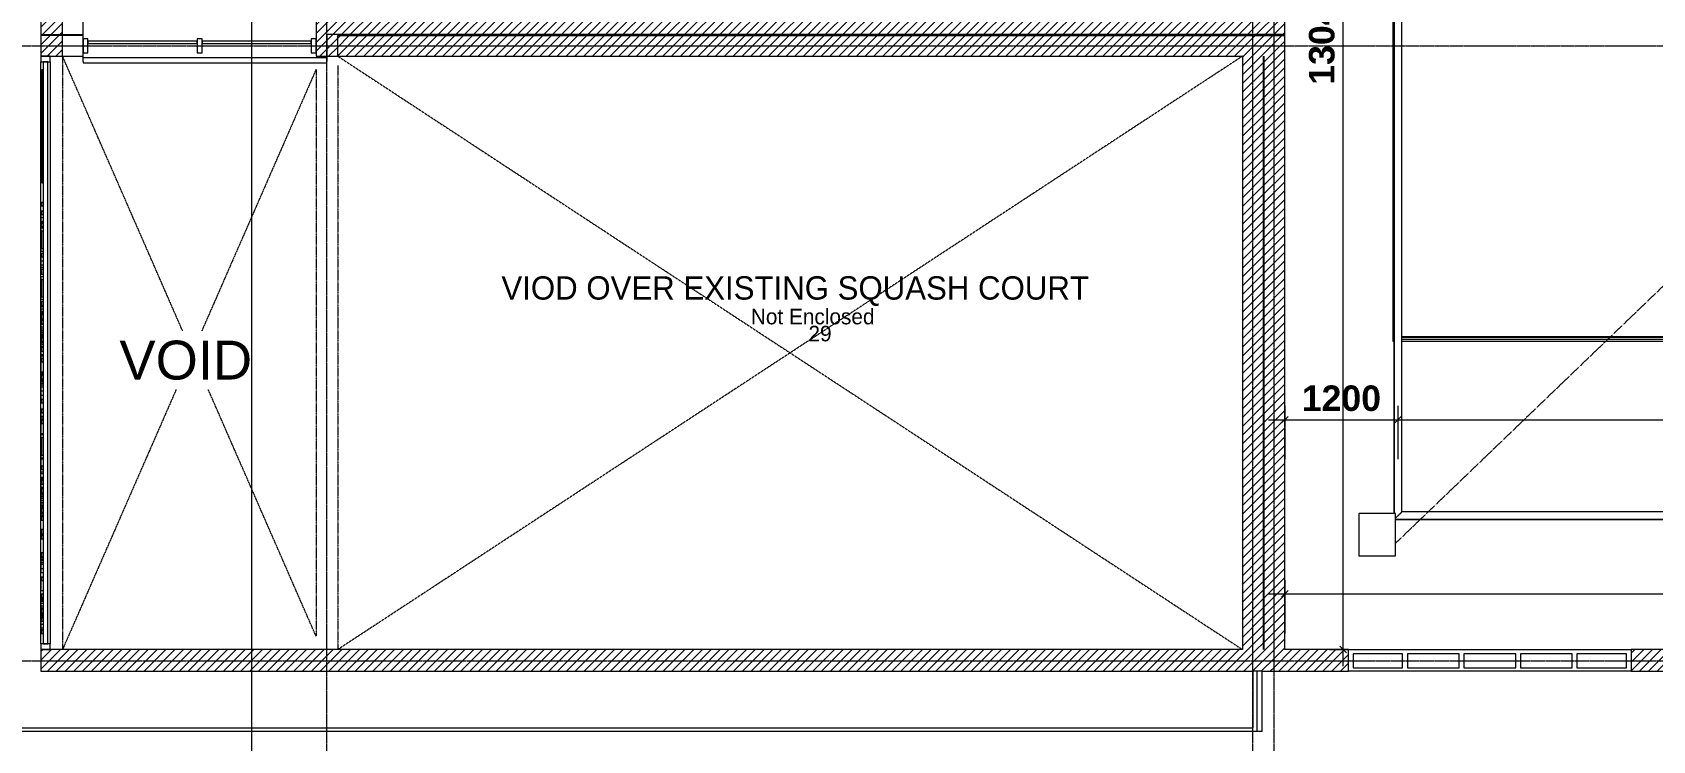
# Model space of a CAD drawing. Header units: inches. Extents: x 22 to 382261, y 22 to 371281.
# Drawn here: x 246140 to 263332, y 242996 to 250515 of the extents above; entities that cross this region are included whole.
import ezdxf

# ---------------------------------------------------------------- set-up
doc = ezdxf.new("R2010")
doc.units = ezdxf.units.IN
doc.header["$MEASUREMENT"] = 0
for name, pattern in [('_Abbruch_', [5, 4, -1]), ('Grid Line 1_2_', [22.225, 12.7, -3.175, 3.175, -3.175]), ('Hidden 1_8_', [4.7625, 3.175, -1.5875])]:
    doc.linetypes.add(name, pattern=pattern)
for name, color, linetype, lineweight in [('A-ANNO-DIMS', 211, 'Continuous', 9), ('A-ANNO-SYMB', 150, 'Continuous', 9), ('A-AREA-IDEN', 2, 'Continuous', 9), ('A-COLS', 52, 'Continuous', 9), ('A-DETL-HDLN', 90, 'Hidden 1_8_', 9), ('A-FLOR-HRAL', 11, 'Continuous', 9), ('A-GENM', 13, 'Continuous', 9), ('A-GLAZ-CURT', 52, 'Continuous', 9), ('A-GLAZ-CWMG', 51, 'Continuous', 9), ('A-WALL', 113, 'Continuous', 9), ('A-WALL-PATT', 111, 'Continuous', 9), ('G-ANNO-TEXT', 231, 'Continuous', 9), ('I-WALL', 2, 'Continuous', 9), ('Q-CASE', 31, 'Continuous', 9), ('S-GRID', 1, 'Continuous', 9)]:
    doc.layers.add(name, color=color, linetype=linetype, lineweight=lineweight)
doc.styles.add('Arial_3', font='arial.ttf', dxfattribs={"height": 412.5})
doc.styles.add('Arial_B_2', font='arialbd.ttf', dxfattribs={"height": 270.833333})
doc.styles.add('Century Gothic_1', font='GOTHIC.TTF', dxfattribs={"height": 1})
doc.styles.add('Gill Sans MT', font='GIL_____.TTF', dxfattribs={"height": 262.5})
doc.dimstyles.new('2_2', dxfattribs={"dimscale": 304.8, "dimtxt": 267.818092, "dimasz": 0.227865, "dimexe": 1.377953, "dimexo": 0.0625, "dimgap": 0.287073, "dimtad": 1, "dimdec": 0, "dimzin": 0, "dimdsep": 46, "dimtxsty": 'Arial_B_2', "dimblk1": 'OBLIQUE', "dimblk2": 'OBLIQUE', "dimsah": 1, "dimcen": 0.09, "dimdle": 0.574147, "dimazin": 0, "dimtfac": 1, "dimtdec": 4, "dimtix": 1, "dimtmove": 0, "dimatfit": 3, "dimfxl": 0.574147, "dimfxlon": 1, "dimtvp": 1, "dimtolj": 1, "dimtzin": 0, "dimlwd": 18, "dimlwe": 18, "dimarcsym": 2})
pattern_1 = [(45, (257748.82, 248554.095), (-46.66905, 46.66905), [])]

# ---------------------------------------------------------------- blocks, each defined once
blk = doc.blocks.new('Walls 1 - Walls 1-356110-02-First floor Plan DIMENSION')
at = {"layer": 'A-WALL', "lineweight": 18}
for p, q in [((-11069, 2158), (-11519, 2158)), ((-11519, 2158), (-11519, 1938)), ((-11069, 1938), (-11069, 2158)), ((-11519, 1938), (-11069, 1938)), ((-11069, 1928), (-11519, 1928)), ((-11519, 1928), (-11519, 1708)), ((-11069, 1708), (-11069, 1928)), ((-11519, 1708), (-11069, 1708))]:
    blk.add_line(p, q, dxfattribs=at)
at = {"layer": 'A-WALL'}
for p, q in [((-8599, 2158), (-11069, 2158)), ((-11069, 1928), (-11069, 1938)), ((-11069, 1693), (-11069, 1708)), ((-11069, 1650), (-11069, 1693)), ((-11069, 1693), (-8484, 1693)), ((-11069, 1650), (-11069, 1638)), ((-11069, 1638), (-8484, 1638)), ((-8484, 1708), (-8484, 1693)), ((-8484, 1693), (-8484, 1650)), ((-8484, 1638), (-8484, 1650))]:
    blk.add_line(p, q, dxfattribs=at)
blk = doc.blocks.new('Casework 2 - Casework 2-460057-02-First floor Plan DIMENSION')
at = {"layer": 'Q-CASE', "lineweight": 18}
for p, q in [((-11519, 1708), (-11519, 1648)), ((-11419, 1708), (-11519, 1708)), ((-11519, 1648), (-11419, 1648)), ((-11444, 1648), (-11494, 1648)), ((-11494, 1648), (-11494, -567)), ((-11444, -4532), (-11444, 1648)), ((-11419, 1648), (-11419, 1708)), ((-11494, -568), (-11494, -4532)), ((-11519, -4532), (-11519, -4592)), ((-11419, -4532), (-11519, -4532)), ((-11519, -4592), (-11419, -4592)), ((-11494, -4532), (-11444, -4532)), ((-11419, -4592), (-11419, -4532))]:
    blk.add_line(p, q, dxfattribs=at)
at = {"layer": 'Q-CASE'}
for p, q in [((-11519, -4532), (-11519, 1648)), ((-11419, 1648), (-11419, -4532))]:
    blk.add_line(p, q, dxfattribs=at)
blk = doc.blocks.new('Casework 3 - Casework 3-482897-02-First floor Plan DIMENSION')
at = {"layer": 'Q-CASE'}
for p, q in [((-12195, -5462), (-12195, 8728)), ((-12195, 8728), (1092, 8728)), ((-12155, 8688), (-12155, -5422)), ((1092, 8688), (-12155, 8688)), ((-12101, -5422), (-12101, 8688)), ((1146, 8728), (1092, 8728)), ((1092, 8728), (1092, 8688)), ((1092, 8688), (1146, 8688)), ((1146, 8688), (1146, 8728)), ((1346, -4819), (1386, -4819)), ((1346, -5422), (1346, -4819)), ((1386, -4819), (1440, -4819)), ((1386, -5462), (1386, -4819)), ((1440, -5462), (1440, -4819)), ((1386, -5462), (-12195, -5462)), ((-12155, -5422), (1346, -5422)), ((1440, -5462), (1386, -5462))]:
    blk.add_line(p, q, dxfattribs=at)
blk = doc.blocks.new('Casework 5 - Casework 5-493222-02-First floor Plan DIMENSION')
at = {"layer": 'Q-CASE'}
for p, q in [((-11494, 1562), (-11509, 1562)), ((-11509, 1562), (-11509, 1477)), ((-11509, 447), (-11509, 362)), ((-11509, 362), (-11494, 362))]:
    blk.add_line(p, q, dxfattribs=at)
at = {"layer": 'Q-CASE', "lineweight": 18}
for p, q in [((-11494, 1477), (-11509, 1477)), ((-11509, 1477), (-11509, 447)), ((-11494, 447), (-11494, 1477)), ((-11509, 447), (-11494, 447))]:
    blk.add_line(p, q, dxfattribs=at)
blk = doc.blocks.new('Top Rail Type - Top Rail_Internal_-537676-02-First floor Plan DIMENSION')
at = {"layer": 'A-FLOR-HRAL'}
for p, q in [((2842, 7103), (2842, -3147)), ((11594, 7171), (2881, 7171)), ((2922, 7091), (13851, 7091)), ((2922, -3131), (2922, 7091)), ((13931, 7171), (11981, 7171)), ((13851, 7091), (13851, -3131)), ((13931, -3211), (13931, 7171)), ((2855, -3211), (11594, -3211)), ((13851, -3131), (2922, -3131)), ((11981, -3211), (13931, -3211))]:
    blk.add_line(p, q, dxfattribs=at)
for points, knots in [([(2881, 7132), (2881, 7132), (2883, 7130), (2886, 7127), (2890, 7123), (2894, 7119), (2898, 7115), (2902, 7111), (2905, 7108), (2909, 7105), (2912, 7102), (2915, 7098), (2919, 7095), (2921, 7092), (2922, 7091), (2922, 7091)], [-0.504857, -0.504857, -0.504857, -0.504857, -0.5, -0.4666667, -0.4333333, -0.4, -0.3666667, -0.3333333, -0.3, -0.2666667, -0.2333333, -0.2, -0.1333333, -0.0666667, 0, 0, 0, 0]), ([(13931, 7171), (13931, 7171), (13930, 7171), (13927, 7168), (13923, 7164), (13916, 7157), (13903, 7144), (13886, 7127), (13872, 7113), (13862, 7103), (13856, 7096), (13852, 7092), (13851, 7091), (13851, 7091)], [0, 0, 0, 0, 0.066667, 0.133333, 0.2, 0.266667, 0.4, 0.533333, 0.666667, 0.75, 0.833333, 0.916667, 1, 1, 1, 1]), ([(13851, 7091), (13851, 7091), (13851, 7092), (13854, 7095), (13858, 7099), (13866, 7106), (13878, 7119), (13895, 7136), (13909, 7150), (13919, 7160), (13926, 7167), (13930, 7171), (13931, 7171), (13931, 7171)], [0, 0, 0, 0, 0.066667, 0.133333, 0.2, 0.266667, 0.4, 0.533333, 0.666667, 0.75, 0.833333, 0.916667, 1, 1, 1, 1]), ([(2922, -3131), (2922, -3131), (2921, -3132), (2919, -3134), (2915, -3138), (2912, -3141), (2909, -3144), (2905, -3148), (2902, -3151), (2898, -3155), (2894, -3159), (2890, -3163), (2886, -3167), (2882, -3171), (2878, -3175), (2873, -3180), (2869, -3184), (2866, -3187), (2862, -3191), (2858, -3195), (2856, -3197), (2855, -3198)], [0, 0, 0, 0, 0.0666667, 0.1333333, 0.2, 0.2333333, 0.2666667, 0.3, 0.3333333, 0.3666667, 0.4, 0.4333333, 0.4666667, 0.5, 0.5333333, 0.5666667, 0.6, 0.6333333, 0.6666667, 0.7, 0.7333333, 0.7333333, 0.7333333, 0.7333333]), ([(13851, -3131), (13851, -3131), (13851, -3132), (13854, -3134), (13857, -3138), (13861, -3141), (13864, -3144), (13867, -3148), (13871, -3151), (13874, -3155), (13878, -3159), (13882, -3163), (13886, -3167), (13891, -3171), (13895, -3175), (13899, -3180), (13903, -3184), (13907, -3187), (13911, -3191), (13914, -3195), (13917, -3198), (13920, -3201), (13924, -3205), (13927, -3208), (13930, -3211), (13931, -3211), (13931, -3211)], [0, 0, 0, 0, 0.066667, 0.133333, 0.2, 0.233333, 0.266667, 0.3, 0.333333, 0.366667, 0.4, 0.433333, 0.466667, 0.5, 0.533333, 0.566667, 0.6, 0.633333, 0.666667, 0.7, 0.733333, 0.766667, 0.8, 0.866667, 0.933333, 1, 1, 1, 1])]:
    blk.add_open_spline(points, degree=3, knots=knots, dxfattribs=at)
blk = doc.blocks.new('Top Rail Type - Top Rail_Internal_-V9-02-First floor Plan DIMENSION')
at = {"layer": 'A-FLOR-HRAL'}
for p, q in [((2842, -3147), (2842, 7103)), ((2881, 7171), (11594, 7171)), ((2922, -3131), (2922, 7091)), ((2922, 7091), (13851, 7091)), ((11981, 7171), (13931, 7171)), ((13851, 7091), (13851, -3131)), ((13931, 7171), (13931, -3211)), ((11594, -3211), (2855, -3211)), ((13851, -3131), (2922, -3131)), ((13931, -3211), (11981, -3211))]:
    blk.add_line(p, q, dxfattribs=at)
blk = doc.blocks.new('System Panel - Glazed-559943-02-First floor Plan DIMENSION')
at = {"layer": 'A-GLAZ-CURT'}
for p, q in [((580, 49.5), (-580, 49.5)), ((-580, 49.5), (-580, 24.5)), ((-580, 24.5), (580, 24.5)), ((580, 24.5), (580, 49.5))]:
    blk.add_line(p, q, dxfattribs=at)
blk = doc.blocks.new('Rectangular Mullion - 50 x 150mm-450141-02-First floor Plan DIMENSION')
at = {"layer": 'A-GLAZ-CWMG', "lineweight": 18}
for p, q in [((-50, 75), (0, 75)), ((-50, -75), (-50, 75)), ((0, 75), (0, -75)), ((0, -75), (-50, -75))]:
    blk.add_line(p, q, dxfattribs=at)
blk = doc.blocks.new('Rectangular Mullion - 50 x 150mm-450140-02-First floor Plan DIMENSION')
at = {"layer": 'A-GLAZ-CWMG', "lineweight": 18}
for p, q in [((0, 75), (-50, 75)), ((-50, 75), (-50, -75)), ((0, -75), (0, 75)), ((-50, -75), (0, -75))]:
    blk.add_line(p, q, dxfattribs=at)
blk = doc.blocks.new('Rectangular Mullion - 50 x 150mm-450135-02-First floor Plan DIMENSION')
at = {"layer": 'A-GLAZ-CWMG', "lineweight": 18}
for p, q in [((-25, 75), (25, 75)), ((-25, -75), (-25, 75)), ((25, 75), (25, -75)), ((25, -75), (-25, -75))]:
    blk.add_line(p, q, dxfattribs=at)
blk = doc.blocks.new('Casework 11 - Casework 8-650977-02-First floor Plan DIMENSION')
at = {"layer": 'Q-CASE'}
for p, q in [((2922, 5023), (12481, 5023)), ((12481, 5013), (2922, 5013)), ((8261, 5138), (8211, 5138)), ((8211, 5138), (8211, 5104)), ((8211, 5079), (8211, 5023)), ((8211, 5013), (8211, -1267)), ((8261, 5104), (8261, 5138)), ((8261, 5023), (8261, 5079)), ((8261, 3581), (8261, 5013)), ((12481, 5013), (12481, 5023)), ((9911, 3581), (8261, 3581)), ((8261, 1901), (8261, 3531)), ((8261, 3531), (9861, 3531)), ((9861, 3531), (9861, 1901)), ((9911, 1901), (9911, 3581)), ((9861, 1901), (8261, 1901)), ((12521, 1901), (9911, 1901)), ((12521, 1851), (12521, 1901)), ((8261, 381), (8261, 1851)), ((8261, 1851), (9861, 1851)), ((9861, 1851), (9861, 381)), ((9911, 381), (9911, 1851)), ((9911, 1851), (12521, 1851)), ((9861, 381), (8261, 381)), ((9911, 331), (9911, 381)), ((8261, -1267), (8261, 331)), ((8261, 331), (9911, 331)), ((2922, -1267), (12481, -1267)), ((12481, -1277), (2922, -1277)), ((12481, -1277), (12481, -1267))]:
    blk.add_line(p, q, dxfattribs=at)
blk = doc.blocks.new('System Panel - Glazed-655852-02-First floor Plan DIMENSION')
at = {"layer": 'A-GLAZ-CURT'}
for p, q in [((-4993, 50), (4903, 50)), ((-4993, 50), (-4993, 24)), ((4903, 24), (-4993, 24)), ((4983, 50), (4993, 50)), ((4993, 24), (4983, 24)), ((4993, 50), (4993, 24))]:
    blk.add_line(p, q, dxfattribs=at)
blk = doc.blocks.new('System Panel - Glazed-655803-02-First floor Plan DIMENSION')
at = {"layer": 'A-GLAZ-CURT'}
for p, q in [((-3188, -39), (-3188, -49)), ((3188, -49), (-3188, -49)), ((3188, -39), (3188, -49))]:
    blk.add_line(p, q, dxfattribs=at)
blk = doc.blocks.new('Rectangular Mullion - 50 x 150mm-443214-02-First floor Plan DIMENSION')
at = {"layer": 'A-GLAZ-CWMG', "lineweight": 18}
for p, q in [((9881, 12198), (9881, 12048)), ((10406, 12198), (9881, 12198)), ((9881, 12048), (10406, 12048)), ((10406, 12048), (10406, 12198))]:
    blk.add_line(p, q, dxfattribs=at)
blk = doc.blocks.new('Rectangular Mullion - 50 x 150mm-443215-02-First floor Plan DIMENSION')
at = {"layer": 'A-GLAZ-CWMG', "lineweight": 18}
for p, q in [((9281, 12198), (9281, 12048)), ((9831, 12198), (9281, 12198)), ((9281, 12048), (9831, 12048)), ((9831, 12048), (9831, 12198))]:
    blk.add_line(p, q, dxfattribs=at)
blk = doc.blocks.new('_Oblique')
at = {"color": 0, "linetype": 'ByBlock', "lineweight": -2}
blk.add_line((-0.5, -0.5), (0.5, 0.5), dxfattribs=at)
blk = doc.blocks.new('*D4322')
at = {"layer": 'A-ANNO-DIMS', "color": 0, "lineweight": 18, "transparency": 16777216}
for p, q in [((259430, 244700), (259430, 244134)), ((276345, 244700), (276345, 244134)), ((259255, 244554), (276520, 244554))]:
    blk.add_line(p, q, dxfattribs=at)
at = {"layer": 'Defpoints', "color": 0, "transparency": 16777216}
for p in [(259430, 244719), (276345, 244719), (276345, 244554)]:
    blk.add_point(p, dxfattribs=at)
at = {"layer": 'A-ANNO-DIMS', "color": 0, "lineweight": 18, "transparency": 16777216, "xscale": 69.45312499999999, "yscale": 69.45312499999999, "zscale": 69.45312499999999, "rotation": 180}
blk.add_blockref('_Oblique', (259430, 244554), dxfattribs=at)
at = {"layer": 'A-ANNO-DIMS', "color": 0, "lineweight": 18, "transparency": 16777216, "xscale": 69.45312499999999, "yscale": 69.45312499999999, "zscale": 69.45312499999999}
blk.add_blockref('_Oblique', (276345, 244554), dxfattribs=at)
at = {"layer": 'A-ANNO-DIMS', "color": 0, "lineweight": 18, "transparency": 16777216, "insert": (267888, 244780), "char_height": 270.8, "width": 1154.35, "attachment_point": 5, "style": 'Arial_B_2'}
blk.add_mtext('\\A1;16915', dxfattribs=at)
blk = doc.blocks.new('*D4360')
at = {"layer": 'A-ANNO-DIMS', "color": 0, "lineweight": 18, "transparency": 16777216}
for p, q in [((260049, 243787), (260049, 257182)), ((259903, 257007), (260469, 257007)), ((259903, 243962), (260469, 243962))]:
    blk.add_line(p, q, dxfattribs=at)
at = {"layer": 'Defpoints', "color": 0, "transparency": 16777216}
for p in [(259884, 257007), (260049, 257007), (259884, 243962)]:
    blk.add_point(p, dxfattribs=at)
at = {"layer": 'A-ANNO-DIMS', "color": 0, "lineweight": 18, "transparency": 16777216, "xscale": 69.45312499999999, "yscale": 69.45312499999999, "zscale": 69.45312499999999}
for p, rotation in [((260049, 257007), 90), ((260049, 243962), 270)]:
    blk.add_blockref('_Oblique', p, dxfattribs=dict(at, rotation=rotation))
at = {"layer": 'A-ANNO-DIMS', "color": 0, "lineweight": 18, "transparency": 16777216, "insert": (259823, 250485), "char_height": 270.8, "width": 1154.35, "attachment_point": 5, "rotation": 90, "style": 'Arial_B_2'}
blk.add_mtext('\\A1;13045', dxfattribs=at)
blk = doc.blocks.new('*D4284')
at = {"layer": 'A-ANNO-DIMS', "color": 0, "lineweight": 18, "transparency": 16777216}
for p, q in [((259430, 246549), (259430, 245983)), ((260630, 246549), (260630, 245983)), ((259255, 246403), (260805, 246403))]:
    blk.add_line(p, q, dxfattribs=at)
at = {"layer": 'Defpoints', "color": 0, "transparency": 16777216}
for p in [(259430, 246568), (260630, 246568), (260630, 246403)]:
    blk.add_point(p, dxfattribs=at)
at = {"layer": 'A-ANNO-DIMS', "color": 0, "lineweight": 18, "transparency": 16777216, "xscale": 69.45312499999999, "yscale": 69.45312499999999, "zscale": 69.45312499999999, "rotation": 180}
blk.add_blockref('_Oblique', (259430, 246403), dxfattribs=at)
at = {"layer": 'A-ANNO-DIMS', "color": 0, "lineweight": 18, "transparency": 16777216, "xscale": 69.45312499999999, "yscale": 69.45312499999999, "zscale": 69.45312499999999}
blk.add_blockref('_Oblique', (260630, 246403), dxfattribs=at)
at = {"layer": 'A-ANNO-DIMS', "color": 0, "lineweight": 18, "transparency": 16777216, "insert": (260030, 246629), "char_height": 270.8, "width": 923.48, "attachment_point": 5, "style": 'Arial_B_2'}
blk.add_mtext('\\A1;1200', dxfattribs=at)
blk = doc.blocks.new('*D4285')
at = {"layer": 'A-ANNO-DIMS', "color": 0, "lineweight": 18, "transparency": 16777216}
for p, q in [((260630, 246549), (260630, 245983)), ((271679, 246549), (271679, 245983)), ((260455, 246403), (271854, 246403))]:
    blk.add_line(p, q, dxfattribs=at)
at = {"layer": 'Defpoints', "color": 0, "transparency": 16777216}
for p in [(260630, 246568), (271679, 246568), (271679, 246403)]:
    blk.add_point(p, dxfattribs=at)
at = {"layer": 'A-ANNO-DIMS', "color": 0, "lineweight": 18, "transparency": 16777216, "xscale": 69.45312499999999, "yscale": 69.45312499999999, "zscale": 69.45312499999999, "rotation": 180}
blk.add_blockref('_Oblique', (260630, 246403), dxfattribs=at)
at = {"layer": 'A-ANNO-DIMS', "color": 0, "lineweight": 18, "transparency": 16777216, "xscale": 69.45312499999999, "yscale": 69.45312499999999, "zscale": 69.45312499999999}
blk.add_blockref('_Oblique', (271679, 246403), dxfattribs=at)
at = {"layer": 'A-ANNO-DIMS', "color": 0, "lineweight": 18, "transparency": 16777216, "insert": (266155, 246629), "char_height": 270.8, "width": 1154.35, "attachment_point": 5, "style": 'Arial_B_2'}
blk.add_mtext('\\A1;11049', dxfattribs=at)

msp = doc.modelspace()

# ---------------------------------------------------------------- hatches: boundary and pattern name
at = {"layer": 'A-WALL-PATT'}
h = msp.add_hatch(dxfattribs=at)
h.set_pattern_fill('FP_1', color=256, style=0, pattern_type=2)
h.set_pattern_definition(pattern_1)
h.paths.add_polyline_path([(246255, 250262.3), (246460, 250262.3), (246460, 250712.3), (246230, 250712.3), (246230, 250262.3)])
h.paths.add_polyline_path([(246460, 253712.3), (246460, 255662.3), (246230, 255662.3), (246230, 253712.3)])
h.paths.add_polyline_path([(246460, 256562.3), (246460, 257007.3), (246455, 257007.3), (246455, 257237.3), (246230, 257237.3), (246230, 256562.3), (246455, 256562.3)])
h = msp.add_hatch(dxfattribs=at)
h.set_pattern_fill('FP_1', color=256, style=0, pattern_type=2)
h.set_pattern_definition(pattern_1)
h.paths.add_polyline_path([(249150, 250262.3), (249265, 250262.3), (249380, 250482.3), (249380, 257007.3), (249150, 257007.3), (249150, 250396.8)])
h = msp.add_hatch(dxfattribs=at)
h.set_pattern_fill('FP_1', color=256, style=0, pattern_type=2)
h.set_pattern_definition(pattern_1)
h.paths.add_polyline_path([(259410.5, 250482.3), (259430, 250482.3), (259430, 250492.3), (259425.1, 250487.2), (259423.4, 250488.9), (259420.2, 250487.3)])
h.paths.add_polyline_path([(249797.4, 250482.3), (249588.7, 250487.3), (249380, 250482.3)])
h.paths.add_polyline_path([(259410.2, 250492.3), (259430, 250492.3), (259430, 250712.3), (249380, 250712.3), (249380, 250492.3), (259210, 250492.3)])
h = msp.add_hatch(dxfattribs=at)
h.set_pattern_fill('FP_1', color=256, style=0, pattern_type=2)
h.set_pattern_definition(pattern_1)
h.paths.add_polyline_path([(249380, 250482.3), (249588.7, 250487.3), (249797.4, 250482.3)])
h.paths.add_polyline_path([(258980, 250262.3), (259430, 250262.3), (259430, 250482.3), (259410.5, 250482.3), (259423.4, 250488.9), (259425.1, 250487.2), (259430, 250492.3), (249380, 250492.3), (249380, 250262.3), (258141, 250262.3)])
h = msp.add_hatch(dxfattribs=at)
h.set_pattern_fill('FP_1', color=256, style=0, pattern_type=2)
h.set_pattern_definition(pattern_1)
h.paths.add_polyline_path([(249380, 250262.3), (249380, 250482.3), (249265, 250262.3)])
h = msp.add_hatch(dxfattribs=at)
h.set_pattern_fill('FP_1', color=256, style=0, pattern_type=2)
h.set_pattern_definition(pattern_1)
h.paths.add_polyline_path([(259200, 243962.3), (259210, 250262.3), (258980, 250262.3), (258980, 243962.3)])
h = msp.add_hatch(dxfattribs=at)
h.set_pattern_fill('FP_1', color=256, style=0, pattern_type=2)
h.set_pattern_definition(pattern_1)
h.paths.add_polyline_path([(259200, 243962.3), (259430, 243962.3), (259430, 250262.3), (259210, 250262.3), (259200.8, 244432.6)])
h = msp.add_hatch(dxfattribs=at)
h.set_pattern_fill('FP_1', color=256, style=0, pattern_type=2)
h.set_pattern_definition(pattern_1)
h.paths.add_polyline_path([(259315, 243732.3), (259315, 243962.3), (246230, 243962.3), (246230, 243732.3), (259095, 243732.3), (259095, 243734.8), (259188.8, 243734.8), (259188.8, 243732.3), (259210, 243732.3)])
h = msp.add_hatch(dxfattribs=at)
h.set_pattern_fill('FP_1', color=256, style=0, pattern_type=2)
h.set_pattern_definition(pattern_1)
h.paths.add_polyline_path([(268205, 243732.3), (272545, 243732.3), (272545, 243962.3), (268205, 243962.3)])
h.paths.add_polyline_path([(259430, 243732.3), (260105, 243732.3), (260105, 243962.3), (259315, 243962.3), (259315, 243732.3)])
h.paths.add_polyline_path([(263105, 243732.3), (265205, 243732.3), (265205, 243962.3), (263105, 243962.3)])
h.paths.add_polyline_path([(276345, 243732.3), (276345, 243962.3), (275545, 243962.3), (275545, 243732.3)])

# ---------------------------------------------------------------- linework, layer by layer
at = {"layer": 'A-COLS', "lineweight": 18}
for p, q in [((260216.3, 245407.3), (260216.3, 244957.3)), ((260603.8, 245407.3), (260216.3, 245407.3)), ((260603.8, 244957.3), (260603.8, 245407.3)), ((260216.3, 244957.3), (260603.8, 244957.3))]:
    msp.add_line(p, q, dxfattribs=at)
at = {"layer": 'A-DETL-HDLN'}
for p, q in [((271550, 255612.3), (260603.8, 245090.5)), ((246460, 250262.3), (246460, 243962.3)), ((249150, 244103.9), (246460, 250262.3)), ((258980, 250262.3), (249380, 243962.3)), ((249380, 250262.3), (258980, 243962.3)), ((249380, 250162.3), (249380, 243962.3)), ((249380, 250162.3), (249380, 243962.3)), ((249150, 250120.7), (246460, 243962.3)), ((249150, 250120.7), (249150, 244103.9)), ((249150, 250120.7), (249150, 244103.9))]:
    msp.add_line(p, q, dxfattribs=at)
at = {"layer": 'A-GENM', "lineweight": 18}
for p, q in [((246235, 248707), (246235, 248671.7)), ((246255, 248707), (246235, 248707)), ((246235, 248671.7), (246255, 248671.7)), ((246235, 248616.3), (246235, 248581)), ((246255, 248616.3), (246235, 248616.3)), ((246255, 248671.7), (246255, 248707)), ((246255, 248581), (246255, 248616.3)), ((246235, 248581), (246255, 248581)), ((246235, 248485.9), (246235, 248451.4)), ((246255, 248485.9), (246235, 248485.9)), ((246235, 248451.4), (246255, 248451.4)), ((246255, 248451.4), (246255, 248485.9)), ((246235, 248402.8), (246235, 248220)), ((246255, 248402.8), (246235, 248402.8)), ((246255, 248220), (246255, 248402.8)), ((246235, 248220), (246255, 248220)), ((246235, 248167.8), (246235, 248132.5)), ((246255, 248167.8), (246235, 248167.8)), ((246235, 248132.5), (246255, 248132.5)), ((246255, 248132.5), (246255, 248167.8)), ((246235, 247986.6), (246235, 247946.6)), ((246235, 247946.6), (246255, 247946.6)), ((246255, 247946.6), (246255, 247986.6)), ((246235, 247888.7), (246235, 247706)), ((246255, 247888.7), (246235, 247888.7)), ((246255, 247706), (246255, 247888.7)), ((246235, 247706), (246255, 247706)), ((246235, 247653.7), (246235, 247618.5)), ((246255, 247653.7), (246235, 247653.7)), ((246235, 247618.5), (246255, 247618.5)), ((246255, 247618.5), (246255, 247653.7)), ((246235, 247518.4), (246235, 247473.2)), ((246255, 247518.4), (246235, 247518.4)), ((246235, 247473.2), (246255, 247473.2)), ((246235, 247457.2), (246235, 247421.9)), ((246255, 247457.2), (246235, 247457.2)), ((246235, 247421.9), (246255, 247421.9)), ((246255, 247473.2), (246255, 247518.4)), ((246255, 247421.9), (246255, 247457.2)), ((246235, 247270.7), (246235, 247235.5)), ((246255, 247270.7), (246235, 247270.7)), ((246235, 247235.5), (246255, 247235.5)), ((246255, 247235.5), (246255, 247270.7)), ((246235, 247170.7), (246235, 247130)), ((246255, 247170.7), (246235, 247170.7)), ((246235, 247130), (246255, 247130)), ((246235, 247054), (246235, 247018.7)), ((246255, 247054), (246235, 247054)), ((246255, 247130), (246255, 247170.7)), ((246255, 247018.7), (246255, 247054)), ((246235, 247018.7), (246255, 247018.7)), ((246235, 246872.4), (246235, 246834)), ((246255, 246872.4), (246235, 246872.4)), ((246235, 246834), (246255, 246834)), ((246255, 246834), (246255, 246872.4)), ((246235, 246615.6), (246235, 246580.3)), ((246255, 246615.6), (246235, 246615.6)), ((246235, 246580.3), (246255, 246580.3)), ((246255, 246580.3), (246255, 246615.6)), ((246235, 246515.5), (246235, 246474.8)), ((246255, 246515.5), (246235, 246515.5)), ((246235, 246474.8), (246255, 246474.8)), ((246235, 246398.9), (246235, 246363.6)), ((246255, 246398.9), (246235, 246398.9)), ((246235, 246363.6), (246255, 246363.6)), ((246255, 246474.8), (246255, 246515.5)), ((246255, 246363.6), (246255, 246398.9)), ((246235, 246210.5), (246235, 246027.8)), ((246255, 246210.5), (246235, 246210.5)), ((246255, 246027.8), (246255, 246210.5)), ((246235, 246027.8), (246255, 246027.8)), ((246235, 245910), (246235, 245874.8)), ((246255, 245910), (246235, 245910)), ((246235, 245874.8), (246255, 245874.8)), ((246255, 245874.8), (246255, 245910)), ((246235, 245758.8), (246235, 245723.6)), ((246255, 245758.8), (246235, 245758.8)), ((246235, 245723.6), (246255, 245723.6)), ((246255, 245723.6), (246255, 245758.8)), ((246235, 245669.5), (246235, 245629.2)), ((246255, 245669.5), (246235, 245669.5)), ((246235, 245629.2), (246255, 245629.2)), ((246255, 245629.2), (246255, 245669.5)), ((246235, 245460.7), (246235, 245420.2)), ((246255, 245460.7), (246235, 245460.7)), ((246235, 245420.2), (246255, 245420.2)), ((246235, 245370.8), (246235, 245335.5)), ((246255, 245370.8), (246235, 245370.8)), ((246235, 245335.5), (246255, 245335.5)), ((246255, 245420.2), (246255, 245460.7)), ((246255, 245335.5), (246255, 245370.8)), ((246235, 245235.4), (246235, 245190.2)), ((246255, 245235.4), (246235, 245235.4)), ((246235, 245190.2), (246255, 245190.2)), ((246235, 245174.3), (246235, 245139)), ((246255, 245174.3), (246235, 245174.3)), ((246255, 245190.2), (246255, 245235.4)), ((246255, 245139), (246255, 245174.3)), ((246235, 245139), (246255, 245139)), ((246235, 244987.6), (246235, 244949.2)), ((246255, 244987.6), (246235, 244987.6)), ((246255, 244949.2), (246255, 244987.6)), ((246235, 244949.2), (246255, 244949.2)), ((246235, 244730.8), (246235, 244695.5)), ((246255, 244730.8), (246235, 244730.8)), ((246235, 244695.5), (246255, 244695.5)), ((246255, 244695.5), (246255, 244730.8)), ((246235, 244551.6), (246235, 244515.8)), ((246255, 244551.6), (246235, 244551.6)), ((246235, 244515.8), (246255, 244515.8)), ((246255, 244515.8), (246255, 244551.6)), ((246235, 244386.7), (246235, 244350.7)), ((246255, 244386.7), (246235, 244386.7)), ((246235, 244350.7), (246255, 244350.7)), ((246235, 244297.4), (246235, 244262.1)), ((246255, 244297.4), (246235, 244297.4)), ((246255, 244350.7), (246255, 244386.7)), ((246255, 244262.1), (246255, 244297.4)), ((246235, 244262.1), (246255, 244262.1)), ((246235, 244167), (246235, 244132.4)), ((246255, 244167), (246235, 244167)), ((246235, 244132.4), (246255, 244132.4)), ((246255, 244132.4), (246255, 244167))]:
    msp.add_line(p, q, dxfattribs=at)
at = {"layer": 'A-GENM'}
for p, q in [((246235, 248546.7), (246235, 248581)), ((246235, 248507.8), (246235, 248546.7)), ((246255, 248546.7), (246235, 248546.7)), ((246235, 248491.5), (246235, 248507.8)), ((246255, 248507.8), (246235, 248507.8)), ((246235, 248485.9), (246235, 248491.5)), ((246255, 248491.5), (246235, 248491.5)), ((246235, 248450), (246235, 248451.4)), ((246255, 248450), (246235, 248450)), ((246235, 248402.8), (246235, 248434.9)), ((246255, 248434.9), (246235, 248434.9)), ((246235, 248187.9), (246235, 248220)), ((246255, 248187.9), (246235, 248187.9)), ((246235, 248085.4), (246235, 248132.5)), ((246235, 248042.6), (246235, 248085.4)), ((246255, 248085.4), (246235, 248085.4)), ((246235, 248017.1), (246235, 248042.6)), ((246255, 248042.6), (246235, 248042.6)), ((246235, 247998.5), (246235, 248017.1)), ((246255, 248017.1), (246235, 248017.1)), ((246235, 247986.6), (246235, 247998.5)), ((246255, 247998.5), (246235, 247998.5)), ((246235, 247888.7), (246235, 247920.8)), ((246255, 247920.8), (246235, 247920.8)), ((246235, 247673.9), (246235, 247706)), ((246255, 247673.9), (246235, 247673.9)), ((246235, 247612.9), (246235, 247618.5)), ((246235, 247602.7), (246235, 247612.9)), ((246255, 247612.9), (246235, 247612.9)), ((246235, 247577.9), (246235, 247602.7)), ((246255, 247602.7), (246235, 247602.7)), ((246235, 247551.3), (246235, 247577.9)), ((246255, 247577.9), (246235, 247577.9)), ((246235, 247538.5), (246235, 247551.3)), ((246255, 247551.3), (246235, 247551.3)), ((246235, 247525), (246235, 247538.5)), ((246255, 247538.5), (246235, 247538.5)), ((246255, 247525), (246235, 247525)), ((246235, 247521.8), (246235, 247524.2)), ((246255, 247524.2), (246235, 247524.2)), ((246255, 247521.8), (246235, 247521.8)), ((246235, 247457.2), (246235, 247473.2)), ((246235, 247412.9), (246235, 247421.9)), ((246235, 247385.8), (246235, 247412.9)), ((246255, 247412.9), (246235, 247412.9)), ((246235, 247364.8), (246235, 247385.8)), ((246255, 247385.8), (246235, 247385.8)), ((246235, 247345.6), (246235, 247364.8)), ((246255, 247364.8), (246235, 247364.8)), ((246235, 247328), (246235, 247345.6)), ((246255, 247345.6), (246235, 247345.6)), ((246235, 247312.2), (246235, 247328)), ((246255, 247328), (246235, 247328)), ((246235, 247299.1), (246235, 247312.2)), ((246255, 247312.2), (246235, 247312.2)), ((246235, 247289.7), (246235, 247299.1)), ((246255, 247299.1), (246235, 247299.1)), ((246235, 247284.1), (246235, 247289.7)), ((246255, 247289.7), (246235, 247289.7)), ((246235, 247282.2), (246235, 247284.1)), ((246255, 247284.1), (246235, 247284.1)), ((246255, 247282.2), (246235, 247282.2)), ((246235, 247223.1), (246235, 247235.5)), ((246235, 247222.3), (246235, 247223.1)), ((246255, 247223.1), (246235, 247223.1)), ((246235, 247215.4), (246235, 247222.3)), ((246255, 247222.3), (246235, 247222.3)), ((246235, 247198.8), (246235, 247215.4)), ((246255, 247215.4), (246235, 247215.4)), ((246235, 247176.3), (246235, 247198.8)), ((246255, 247198.8), (246235, 247198.8)), ((246235, 247170.7), (246235, 247176.3)), ((246255, 247176.3), (246235, 247176.3)), ((246235, 247113), (246235, 247130)), ((246235, 247092.3), (246235, 247113)), ((246235, 247079.2), (246235, 247092.3)), ((246255, 247092.3), (246235, 247092.3)), ((246255, 247079.2), (246235, 247079.2)), ((246235, 247054), (246235, 247078.7)), ((246255, 247078.7), (246235, 247078.7)), ((246235, 246907.9), (246235, 247018.7)), ((246255, 246907.9), (246235, 246907.9)), ((246235, 246904.8), (246235, 246907.9)), ((246255, 246904.8), (246235, 246904.8)), ((246235, 246878.6), (246235, 246891.7)), ((246235, 246891.7), (246255, 246891.7)), ((246235, 246877), (246235, 246878.6)), ((246255, 246878.6), (246235, 246878.6)), ((246235, 246872.4), (246235, 246877)), ((246255, 246877), (246235, 246877)), ((246235, 246831.8), (246235, 246834)), ((246235, 246819.7), (246235, 246831.8)), ((246255, 246831.8), (246235, 246831.8)), ((246235, 246804.9), (246235, 246819.7)), ((246235, 246819.7), (246255, 246819.7)), ((246235, 246788.2), (246235, 246804.9)), ((246255, 246804.9), (246235, 246804.9)), ((246235, 246769.5), (246235, 246788.2)), ((246255, 246788.2), (246235, 246788.2)), ((246235, 246749), (246235, 246769.5)), ((246255, 246769.5), (246235, 246769.5)), ((246235, 246704.4), (246235, 246749)), ((246255, 246749), (246235, 246749)), ((246235, 246660.9), (246235, 246704.4)), ((246255, 246704.4), (246235, 246704.4)), ((246255, 246660.9), (246235, 246660.9)), ((246235, 246615.6), (246235, 246660.9)), ((246235, 246457.9), (246235, 246474.8)), ((246235, 246437.1), (246235, 246457.9)), ((246235, 246424.1), (246235, 246437.1)), ((246255, 246437.1), (246235, 246437.1)), ((246235, 246424.1), (246255, 246424.1)), ((246235, 246402.7), (246235, 246424.1)), ((246235, 246398.9), (246235, 246402.7)), ((246255, 246402.7), (246235, 246402.7)), ((246235, 246252.7), (246235, 246363.6)), ((246255, 246252.7), (246235, 246252.7)), ((246235, 246242.7), (246235, 246252.7)), ((246235, 246210.5), (246235, 246242.7)), ((246255, 246242.7), (246235, 246242.7)), ((246235, 245995.7), (246235, 246027.8)), ((246255, 245995.7), (246235, 245995.7)), ((246235, 245910), (246235, 245982.7)), ((246255, 245982.7), (246235, 245982.7)), ((246235, 245828.4), (246235, 245848.1)), ((246235, 245848.1), (246255, 245848.1)), ((246255, 245828.4), (246235, 245828.4)), ((246235, 245785.6), (246235, 245789)), ((246255, 245789), (246235, 245789)), ((246235, 245775.3), (246235, 245785.6)), ((246255, 245785.6), (246235, 245785.6)), ((246235, 245759.2), (246235, 245775.3)), ((246255, 245775.3), (246235, 245775.3)), ((246255, 245759.2), (246235, 245759.2)), ((246235, 245713.5), (246235, 245723.6)), ((246235, 245686.9), (246235, 245713.5)), ((246255, 245713.5), (246235, 245713.5)), ((246235, 245669.5), (246235, 245686.9)), ((246235, 245686.9), (246255, 245686.9)), ((246235, 245627.2), (246235, 245629.2)), ((246235, 245615), (246235, 245627.2)), ((246255, 245627.2), (246235, 245627.2)), ((246235, 245600.1), (246235, 245615)), ((246255, 245615), (246235, 245615)), ((246235, 245583.5), (246235, 245600.1)), ((246255, 245600.1), (246235, 245600.1)), ((246235, 245565.2), (246235, 245583.5)), ((246255, 245583.5), (246235, 245583.5)), ((246235, 245545.1), (246235, 245565.2)), ((246255, 245565.2), (246235, 245565.2)), ((246235, 245524.8), (246235, 245545.1)), ((246255, 245545.1), (246235, 245545.1)), ((246235, 245506.3), (246235, 245524.8)), ((246255, 245524.8), (246235, 245524.8)), ((246235, 245489.6), (246235, 245506.3)), ((246255, 245506.3), (246235, 245506.3)), ((246235, 245474.6), (246235, 245489.6)), ((246255, 245489.6), (246235, 245489.6)), ((246235, 245462.3), (246235, 245474.6)), ((246255, 245474.6), (246235, 245474.6)), ((246235, 245460.7), (246235, 245462.3)), ((246255, 245462.3), (246235, 245462.3)), ((246235, 245405.1), (246235, 245420.2)), ((246235, 245385.4), (246235, 245405.1)), ((246255, 245405.1), (246235, 245405.1)), ((246255, 245385.4), (246235, 245385.4)), ((246235, 245174.3), (246235, 245190.2)), ((246235, 244947), (246235, 244949.2)), ((246235, 244934.9), (246235, 244947)), ((246255, 244947), (246235, 244947)), ((246235, 244920.1), (246235, 244934.9)), ((246255, 244934.9), (246235, 244934.9)), ((246235, 244903.4), (246235, 244920.1)), ((246255, 244920.1), (246235, 244920.1)), ((246235, 244884.7), (246235, 244903.4)), ((246255, 244903.4), (246235, 244903.4)), ((246235, 244864.2), (246235, 244884.7)), ((246255, 244884.7), (246235, 244884.7)), ((246235, 244819.6), (246235, 244864.2)), ((246255, 244864.2), (246235, 244864.2)), ((246235, 244776.1), (246235, 244819.6)), ((246255, 244819.6), (246235, 244819.6)), ((246255, 244776.1), (246235, 244776.1)), ((246235, 244584.6), (246235, 244695.5)), ((246255, 244584.6), (246235, 244584.6)), ((246235, 244511.5), (246235, 244515.8)), ((246235, 244501.8), (246235, 244511.5)), ((246255, 244511.5), (246235, 244511.5)), ((246235, 244488.2), (246235, 244501.8)), ((246255, 244501.8), (246235, 244501.8)), ((246235, 244471.1), (246235, 244488.2)), ((246255, 244488.2), (246235, 244488.2)), ((246235, 244451.2), (246235, 244471.1)), ((246255, 244471.1), (246235, 244471.1)), ((246235, 244423.8), (246235, 244451.2)), ((246255, 244451.2), (246235, 244451.2)), ((246235, 244401.9), (246235, 244423.8)), ((246255, 244423.8), (246235, 244423.8)), ((246235, 244393.3), (246235, 244401.9)), ((246255, 244401.9), (246235, 244401.9)), ((246235, 244387.4), (246235, 244393.3)), ((246255, 244393.3), (246235, 244393.3)), ((246235, 244386.7), (246235, 244387.4)), ((246255, 244387.4), (246235, 244387.4)), ((246235, 244337.9), (246235, 244350.4)), ((246255, 244350.4), (246235, 244350.4)), ((246235, 244327.9), (246235, 244337.9)), ((246255, 244337.9), (246235, 244337.9)), ((246235, 244321.3), (246235, 244327.9)), ((246255, 244327.9), (246235, 244327.9)), ((246235, 244319.1), (246235, 244321.3)), ((246255, 244321.3), (246235, 244321.3)), ((246255, 244319.1), (246235, 244319.1)), ((246235, 244306.8), (246235, 244309.1)), ((246255, 244309.1), (246235, 244309.1)), ((246235, 244299.9), (246235, 244306.8)), ((246255, 244306.8), (246235, 244306.8)), ((246235, 244297.7), (246235, 244299.9)), ((246255, 244299.9), (246235, 244299.9)), ((246235, 244227.8), (246235, 244262.1)), ((246235, 244188.9), (246235, 244227.8)), ((246255, 244227.8), (246235, 244227.8)), ((246235, 244172.5), (246235, 244188.9)), ((246255, 244188.9), (246235, 244188.9)), ((246235, 244167), (246235, 244172.5)), ((246255, 244172.5), (246235, 244172.5)), ((246235, 244131.1), (246235, 244132.4)), ((246255, 244131.1), (246235, 244131.1))]:
    msp.add_line(p, q, dxfattribs=at)
at = {"layer": 'I-WALL', "lineweight": 18}
for p, q in [((249150, 257007.3), (249150, 250262.3)), ((259430, 243962.3), (259430, 257007.3)), ((246230, 250712.3), (246230, 250262.3)), ((246460, 250262.3), (246460, 250712.3)), ((249265, 250492.3), (249265, 250262.3)), ((259430, 250492.3), (249265, 250492.3)), ((249380, 250482.3), (259430, 250482.3)), ((246230, 250262.3), (246460, 250262.3)), ((249150, 250262.3), (249265, 250262.3)), ((249380, 250262.3), (258980, 250262.3)), ((258980, 250262.3), (258980, 243962.3)), ((259200, 250262.3), (259200, 243962.3)), ((259210, 243962.3), (259210, 250262.3)), ((258980, 243962.3), (246230, 243962.3)), ((246230, 243962.3), (246230, 243732.3)), ((260105, 243962.3), (259430, 243962.3)), ((260105, 243732.3), (260105, 243962.3)), ((265205, 243962.3), (263105, 243962.3)), ((263105, 243962.3), (263105, 243732.3)), ((246230, 243732.3), (259095, 243732.3)), ((259188.8, 243732.3), (260105, 243732.3)), ((263105, 243732.3), (265205, 243732.3))]:
    msp.add_line(p, q, dxfattribs=at)
at = {"layer": 'I-WALL'}
for p, q in [((249380, 250262.3), (249380, 250482.3)), ((249265, 250262.3), (249380, 250262.3)), ((260105, 243962.3), (263105, 243962.3)), ((263105, 243732.3), (260105, 243732.3))]:
    msp.add_line(p, q, dxfattribs=at)
at = {"layer": 'S-GRID', "linetype": 'Grid Line 1_2_'}
for p, q in [((249265, 239150.8), (249265, 263564.9)), ((259090, 239150.8), (259090, 261469.4)), ((259315, 239150.8), (259315, 261469.4)), ((244665, 250372.3), (281532.5, 250372.3)), ((244665, 243842.3), (283628, 243842.3))]:
    msp.add_line(p, q, dxfattribs=at)

# ---------------------------------------------------------------- block references
at = {"layer": 'A-FLOR-HRAL'}
for name in ['Top Rail Type - Top Rail_Internal_-537676-02-First floor Plan DIMENSION', 'Top Rail Type - Top Rail_Internal_-V9-02-First floor Plan DIMENSION']:
    msp.add_blockref(name, (257748.8, 248554.1), dxfattribs=at)
at = {"layer": 'A-GLAZ-CURT'}
for name, p, rotation in [('System Panel - Glazed-655803-02-First floor Plan DIMENSION', (260630, 250445.3), 269.9999999999999), ('System Panel - Glazed-655852-02-First floor Plan DIMENSION', (265574, 247282.3), 180)]:
    msp.add_blockref(name, p, dxfattribs=dict(at, rotation=rotation))
for p in [(247310, 250372.3), (248520, 250372.3)]:
    msp.add_blockref('System Panel - Glazed-559943-02-First floor Plan DIMENSION', p, dxfattribs=at)
at = {"layer": 'A-GLAZ-CWMG', "rotation": 180}
msp.add_blockref('Rectangular Mullion - 50 x 150mm-450140-02-First floor Plan DIMENSION', (246680, 250372.3), dxfattribs=at)
at = {"layer": 'A-GLAZ-CWMG', "extrusion": (0, 0, -1), "rotation": 180}
for name, p in [('Rectangular Mullion - 50 x 150mm-450135-02-First floor Plan DIMENSION', (-247915, 250372.3)), ('Rectangular Mullion - 50 x 150mm-450141-02-First floor Plan DIMENSION', (-249150, 250372.3))]:
    msp.add_blockref(name, p, dxfattribs=at)
at = {"layer": 'A-GLAZ-CWMG'}
for name, p in [('Rectangular Mullion - 50 x 150mm-443214-02-First floor Plan DIMENSION', (250273.8, 231719.1)), ('Rectangular Mullion - 50 x 150mm-443215-02-First floor Plan DIMENSION', (251448.8, 231719.1)), ('Rectangular Mullion - 50 x 150mm-443215-02-First floor Plan DIMENSION', (252048.8, 231719.1)), ('Rectangular Mullion - 50 x 150mm-443215-02-First floor Plan DIMENSION', (252648.8, 231719.1)), ('Rectangular Mullion - 50 x 150mm-443214-02-First floor Plan DIMENSION', (252648.8, 231719.1))]:
    msp.add_blockref(name, p, dxfattribs=at)
at = {"layer": 'A-WALL'}
msp.add_blockref('Walls 1 - Walls 1-356110-02-First floor Plan DIMENSION', (257748.8, 248554.1), dxfattribs=at)
at = {"layer": 'Q-CASE'}
for name in ['Casework 3 - Casework 3-482897-02-First floor Plan DIMENSION', 'Casework 11 - Casework 8-650977-02-First floor Plan DIMENSION', 'Casework 2 - Casework 2-460057-02-First floor Plan DIMENSION', 'Casework 5 - Casework 5-493222-02-First floor Plan DIMENSION']:
    msp.add_blockref(name, (257748.8, 248554.1), dxfattribs=at)

# ---------------------------------------------------------------- texts
at = {"layer": 'A-AREA-IDEN', "attachment_point": 1}
for s, insert, char_height, width, style in [('VIOD OVER EXISTING SQUASH COURT', (251117, 247925.4), 247.5, 8214.491, 'Gill Sans MT'), ('Not Enclosed', (253763.6, 247580.3), 165, 1798.987, 'Century Gothic_1'), ('29', (254374.9, 247399.8), 165, 317.468, 'Century Gothic_1')]:
    msp.add_mtext(s, dxfattribs=dict(at, insert=insert, char_height=char_height, width=width, style=style))

# ---------------------------------------------------------------- dimensions: what is measured, and where the dimension line sits
at = {"layer": 'A-ANNO-DIMS', "lineweight": 18}
dim = msp.add_linear_dim(base=(260049.1, 257007.3), p1=(259884.1, 243962.3), p2=(259884.1, 257007.3), angle=90, dimstyle='2_2', override={"dimpost": '<>', "dimfxl": 13045}, dxfattribs=at)
dim.commit()
dim.dimension.update_dxf_attribs({"geometry": '*D4360', "text_midpoint": (259823.3, 250484.8)})
for base, p1, p2, override, picture, middle in [((260630, 246402.8), (259430, 246567.8), (260630, 246567.8), {"dimpost": '<>', "dimfxl": 1200}, '*D4284', (260030, 246628.6)), ((271679.4, 246402.8), (260630, 246567.8), (271679.4, 246567.8), {"dimpost": '<>', "dimfxl": 11049.390765}, '*D4285', (266154.7, 246628.7)), ((276345, 244553.9), (259430, 244718.9), (276345, 244718.9), {"dimpost": '<>', "dimfxl": 16915}, '*D4322', (267887.5, 244779.7))]:
    dim = msp.add_linear_dim(base=base, p1=p1, p2=p2, dimstyle='2_2', override=override, dxfattribs=at)
    dim.commit()
    dim.dimension.update_dxf_attribs({"geometry": picture, "text_midpoint": middle})

# ---------------------------------------------------------------- next in the draw order: texts
at = {"layer": 'G-ANNO-TEXT', "color": 7, "insert": (247063.4, 247241.9), "char_height": 412.5, "width": 1706.392, "attachment_point": 1, "style": 'Arial_3', "bg_fill": 3, "box_fill_scale": 1.25, "bg_fill_color": 256, "bg_fill_true_color": 13158600, "bg_fill_transparency": 0}
msp.add_mtext('VOID', dxfattribs=at)

# ---------------------------------------------------------------- next in the draw order: linework, layer by layer
at = {"layer": 'A-ANNO-SYMB', "linetype": '_Abbruch_'}
msp.add_line((248469.6, 240578.5), (248469.6, 258769.1), dxfattribs=at)

doc.saveas('drawing.dxf')
